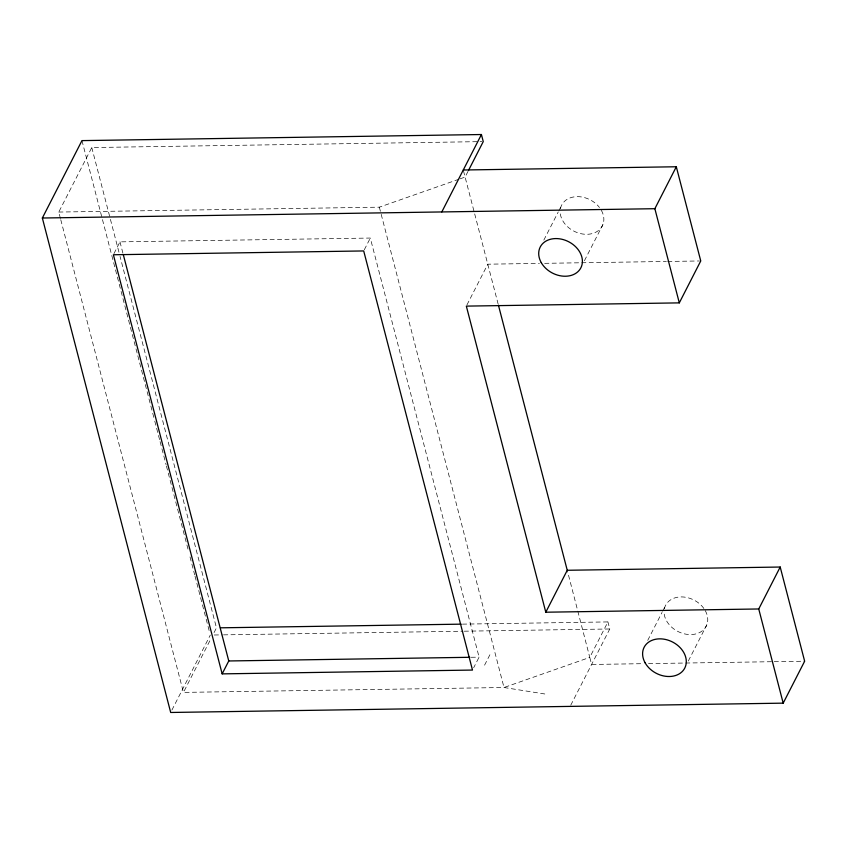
<?xml version="1.0" encoding="UTF-8"?>
<svg xmlns="http://www.w3.org/2000/svg" width="847" height="847" viewBox="0 0 847 847"><rect width="100%" height="100%" fill="white"/><g stroke="black" fill="none" stroke-linecap="round" stroke-linejoin="round"><path stroke-width="0.64" stroke-dasharray="4.24 3.18" d="M60.433 218.462L58.771 212.057L91.783 147.547L481.932 141.608M113.974 253.592L119.978 241.861L370.308 238.049L479.095 657.156L473.685 667.711M364.305 249.78L370.308 238.049M171.888 710.125L210.3 635.059M544.79 693.979L504.007 687.51L183.45 692.391L210.458 639.601M214.058 632.571L216.461 627.871L120.041 256.419M468.031 171.348L465.098 177.076L498.1 303.893M466.93 304.952L487.798 264.19L539.38 263.406M543.827 240.114L558.141 212.163M558.734 210.998L561.116 206.34M584.43 260.717L602.905 224.614M484.579 665.149L491.186 652.243M462.451 624.133L607.924 621.92L589.777 657.399L591.608 664.461L643.212 663.677M570.74 705.223L609.766 628.982L607.924 621.92M647.722 640.385L662.026 612.434M662.629 611.269L665.011 606.611M688.325 660.999L706.8 624.885M58.771 212.057L379.34 207.176L458.883 179.257M460.133 178.812L465.098 177.076L463.267 170.003M544.674 263.322L580.386 262.782M581.709 262.761L666.367 261.469M667.69 261.448L699.431 260.971M214.27 634.996L222.21 634.879M223.534 634.858L462.938 631.216M464.262 631.195L609.766 628.982M471.186 657.272L479.095 657.156M648.506 663.593L772.888 661.698M774.211 661.676L804.65 661.221M379.34 207.176L504.007 687.51L589.777 657.399L567.246 570.275M119.978 241.861L122.963 253.359M91.783 147.547L119.713 255.138M81.968 140.613L137.489 354.533M137.817 355.814L154.44 419.858M154.779 421.139L159.765 440.355M160.094 441.636L166.086 464.696M166.414 465.977L188.362 550.518M190.024 556.924L194.672 574.859M195.011 576.14L209.633 632.497M60.772 219.744L183.45 692.391M601.328 210.289A22.837 17.649 27.1 0 1 586.897 234.312A22.837 17.649 27.1 0 1 560.163 210.914M560.46 208.563A22.837 17.649 27.1 0 1 576.839 196.642A22.837 17.649 27.1 0 1 599.485 207.515M705.223 610.56A22.837 17.649 27.1 0 1 690.792 634.583A22.837 17.649 27.1 0 1 664.059 611.185M664.355 608.845A22.837 17.649 27.1 0 1 681.856 596.913A22.837 17.649 27.1 0 1 704.662 609.628"/><path stroke-width="1.27" d="M780.203 567.035L758.743 608.972L545.786 612.212L567.246 570.275L780.203 567.035L804.65 661.221L783.189 703.148L170.692 712.475L42.35 218.018L81.968 140.613L481.424 134.525L483.256 141.587L468.613 170.205M441.806 211.941L481.424 134.525M222.158 673.873L113.382 254.756L363.702 250.945L472.488 670.062L222.158 673.873L228.764 660.967L123.302 254.64M545.786 612.212L466.337 306.116L679.305 302.877L654.858 208.701L676.308 166.764L463.267 170.003M679.305 302.877L700.755 260.95L676.308 166.764M42.35 218.018L654.858 208.701M220.421 627.818L461.128 624.154M228.764 660.967L469.873 657.293M758.743 608.972L783.189 703.148M498.428 305.174L567.246 570.275M541.244 262.602A22.837 17.649 27.1 0 0 579.073 270.5A22.837 17.649 27.1 0 0 561.349 239.129A22.837 17.649 27.1 0 0 541.244 262.602M645.139 662.873A22.837 17.649 27.1 0 0 682.968 670.771A22.837 17.649 27.1 0 0 665.234 639.4A22.837 17.649 27.1 0 0 645.139 662.873"/></g></svg>
